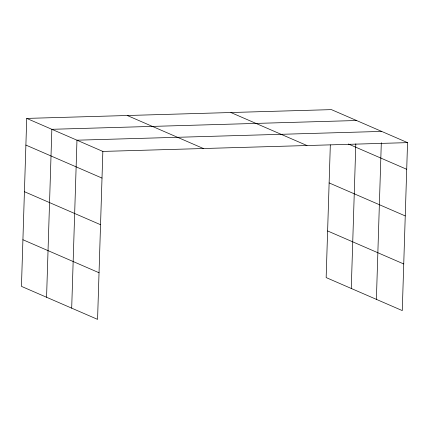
<?xml version="1.0" encoding="UTF-8"?>
<svg xmlns="http://www.w3.org/2000/svg" width="429" height="429" viewBox="0 0 429 429"><rect width="100%" height="100%" fill="white"/><g stroke="black" fill="none" stroke-linecap="round" stroke-linejoin="round"><path stroke-width="0.64" d="M26.727 118.409L21.45 286.368L97.571 319.374L102.847 151.421L26.727 118.409L331.429 109.626L407.55 142.632L402.273 310.591L326.153 277.579L330.319 144.948M46.568 297.259L51.85 129.301L356.547 120.517M71.691 308.156L76.968 140.197L381.671 131.408M351.271 288.476L355.818 143.849M376.389 299.367L381.311 142.739M102.847 151.421L407.55 142.632M348.359 143.994L406.713 169.294M230.877 112.521L306.998 145.533M329.129 182.915L405.244 215.921M127.279 115.508L203.4 148.52M327.617 230.952L403.737 263.964M25.89 145.072L102.011 178.083M24.426 191.699L100.547 224.71M22.914 239.741L99.035 272.747"/></g></svg>
